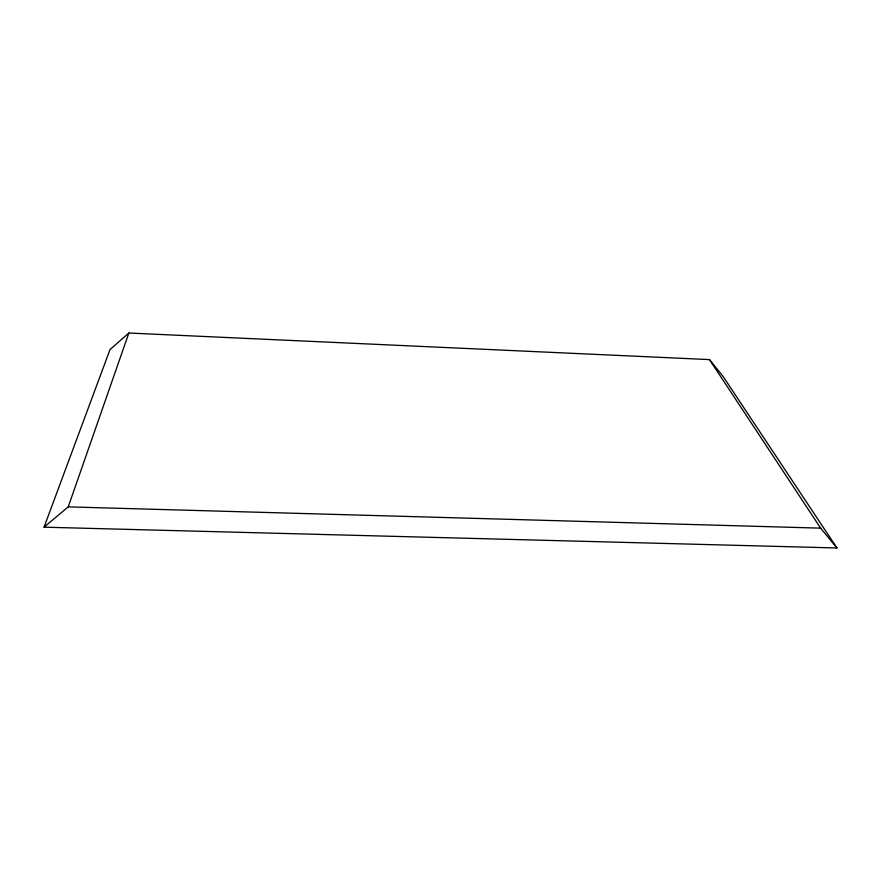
<?xml version="1.0" encoding="UTF-8"?>
<svg xmlns="http://www.w3.org/2000/svg" width="881" height="881" viewBox="0 0 881 881"><rect width="100%" height="100%" fill="white"/><g stroke="black" fill="none" stroke-linecap="round" stroke-linejoin="round"><path stroke-width="1.32" d="M44.05 527.179L68.244 506.872L128.846 333.029L709.48 359.602L723.191 376.572L836.95 547.971L44.05 527.179L110.004 349.57L128.846 333.029M68.244 506.872L820.64 528.148L836.95 547.971M709.48 359.602L820.64 528.148"/></g></svg>
